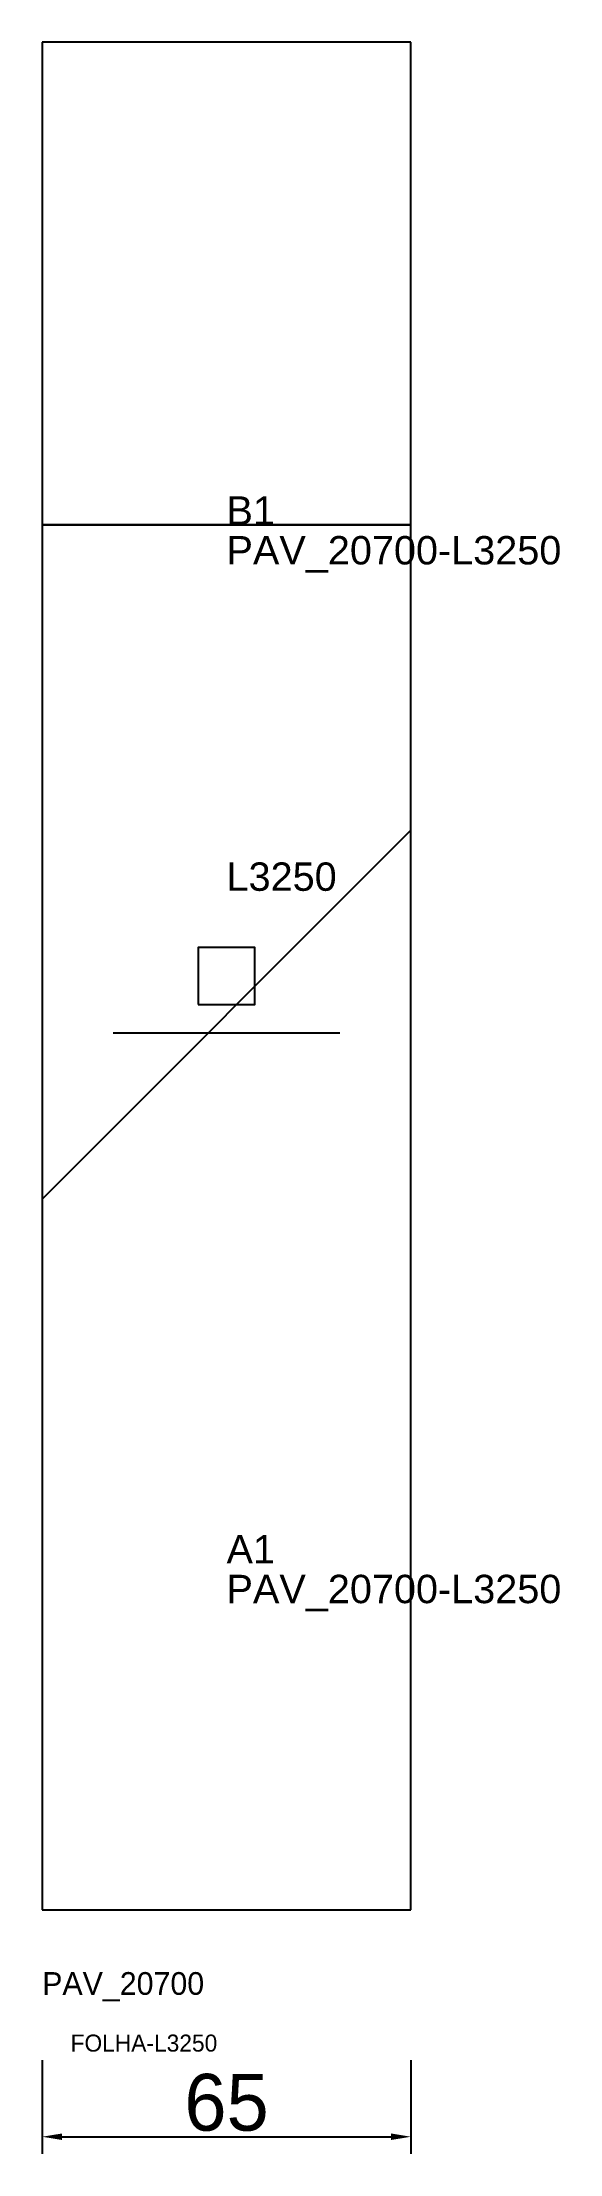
# Model space of a CAD drawing. Header units: metres. Extents: x 222 to 313, y -170 to 202.
import ezdxf

# ---------------------------------------------------------------- set-up
doc = ezdxf.new("R2010")
doc.units = ezdxf.units.M
for name, color, linetype in [('3', 3, 'CONTINUOUS'), ('AUX00', 7, 'CONTINUOUS'), ('COTA', 241, 'CONTINUOUS'), ('FOLHA', 255, 'CONTINUOUS'), ('Hachura', 251, 'CONTINUOUS'), ('NOMENCLATURA', 7, 'CONTINUOUS'), ('Nível', 160, 'CONTINUOUS'), ('Painéis', 200, 'CONTINUOUS'), ('Pilares', 5, 'CONTINUOUS'), ('SARR_2.2x7', 40, 'CONTINUOUS')]:
    doc.layers.add(name, color=color, linetype=linetype)
doc.styles.add('ARIAL', font='Arial.ttf')
doc.styles.add('STR_STANDARD', font='arial.ttf')
doc.dimstyles.new('EZ DXF', dxfattribs={"dimtxt": 10, "dimasz": 3.5, "dimexe": 3, "dimexo": 1.5, "dimgap": 1, "dimtad": 1, "dimdec": 1, "dimdsep": 46, "dimcen": 2.5, "dimazin": 3, "dimtfac": 1, "dimtmove": 0, "dimatfit": 3})

msp = doc.modelspace()

# ---------------------------------------------------------------- hatches: boundary and pattern name
at = {"layer": 'Hachura'}
h = msp.add_hatch(dxfattribs=at)
h.set_pattern_fill('ANSI31', scale=50)
h.paths.add_polyline_path([(222.2, -127.5), (287.2, -127.5), (287.2, 201.5), (222.2, 201.5)])
h = msp.add_hatch(dxfattribs=at)
h.set_pattern_fill('ANSI31', scale=50)
h.paths.add_polyline_path([(222.2, -127.5), (287.2, -127.5), (287.2, 201.5), (222.2, 201.5)])

# ---------------------------------------------------------------- linework, layer by layer
at = {"layer": '3'}
msp.add_lwpolyline([(222.2, 116.5), (287.2, 116.5)], close=True, dxfattribs=at)
msp.add_lwpolyline([(222.2, 116.5), (287.2, 116.5)], close=True, dxfattribs=at)
at = {"layer": 'Painéis', "color": 200}
for p, q in [((287.2, 201.5), (222.2, 201.5)), ((222.2, 201.5), (222.2, -127.5)), ((287.2, 201.5), (222.2, 201.5)), ((222.2, 201.5), (222.2, -127.5)), ((287.2, -127.5), (287.2, 201.5)), ((287.2, -127.5), (287.2, 201.5)), ((222.2, -127.5), (287.2, -127.5)), ((222.2, -127.5), (287.2, -127.5))]:
    msp.add_line(p, q, dxfattribs=at)
at = {"layer": 'Pilares'}
msp.add_lwpolyline([(249.7, 32), (259.7, 32), (259.7, 42), (249.7, 42)], close=True, dxfattribs=at)
msp.add_lwpolyline([(249.7, 32), (259.7, 32), (259.7, 42), (249.7, 42)], close=True, dxfattribs=at)
at = {"layer": 'SARR_2.2x7'}
msp.add_line((234.7, 27), (274.7, 27), dxfattribs=at)
msp.add_line((234.7, 27), (274.7, 27), dxfattribs=at)

# ---------------------------------------------------------------- texts
at = {"layer": '3', "style": 'STR_STANDARD'}
for s, p in [('B1', (254.7, 116.5)), ('B1', (254.7, 116.5)), ('A1', (254.7, -66.5)), ('A1', (254.7, -66.5))]:
    msp.add_text(s, height=5, dxfattribs=at).set_placement(p)
at = {"layer": 'AUX00', "style": 'STR_STANDARD'}
for p in [(254.7, 109.5), (254.7, 109.5), (254.7, -73.5), (254.7, -73.5)]:
    msp.add_text('PAV_20700-L3250', height=5, dxfattribs=at).set_placement(p)
at = {"layer": 'FOLHA'}
msp.add_text('FOLHA-L3250', height=3, dxfattribs=at).set_placement((227.2, -152.5))
msp.add_text('FOLHA-L3250', height=3, dxfattribs=at).set_placement((227.2, -152.5))
at = {"layer": 'NOMENCLATURA', "insert": (254.7, 57), "char_height": 5, "attachment_point": 1, "style": 'ARIAL'}
msp.add_mtext('L3250', dxfattribs=at)
msp.add_mtext('L3250', dxfattribs=at)
at = {"layer": 'Nível'}
msp.add_text('PAV_20700', height=4, dxfattribs=at).set_placement((222.2, -142.5))
msp.add_text('PAV_20700', height=4, dxfattribs=at).set_placement((222.2, -142.5))

# ---------------------------------------------------------------- dimensions: what is measured, and where the dimension line sits
at = {"layer": 'COTA'}
msp.add_linear_dim(base=(222.2, -167.5), p1=(222.2, -152.5), p2=(287.2, -152.5), dimstyle='EZ DXF', dxfattribs=at).render()
msp.add_linear_dim(base=(222.2, -167.5), p1=(222.2, -152.5), p2=(287.2, -152.5), dimstyle='EZ DXF', dxfattribs=at).render()

doc.saveas('drawing.dxf')
